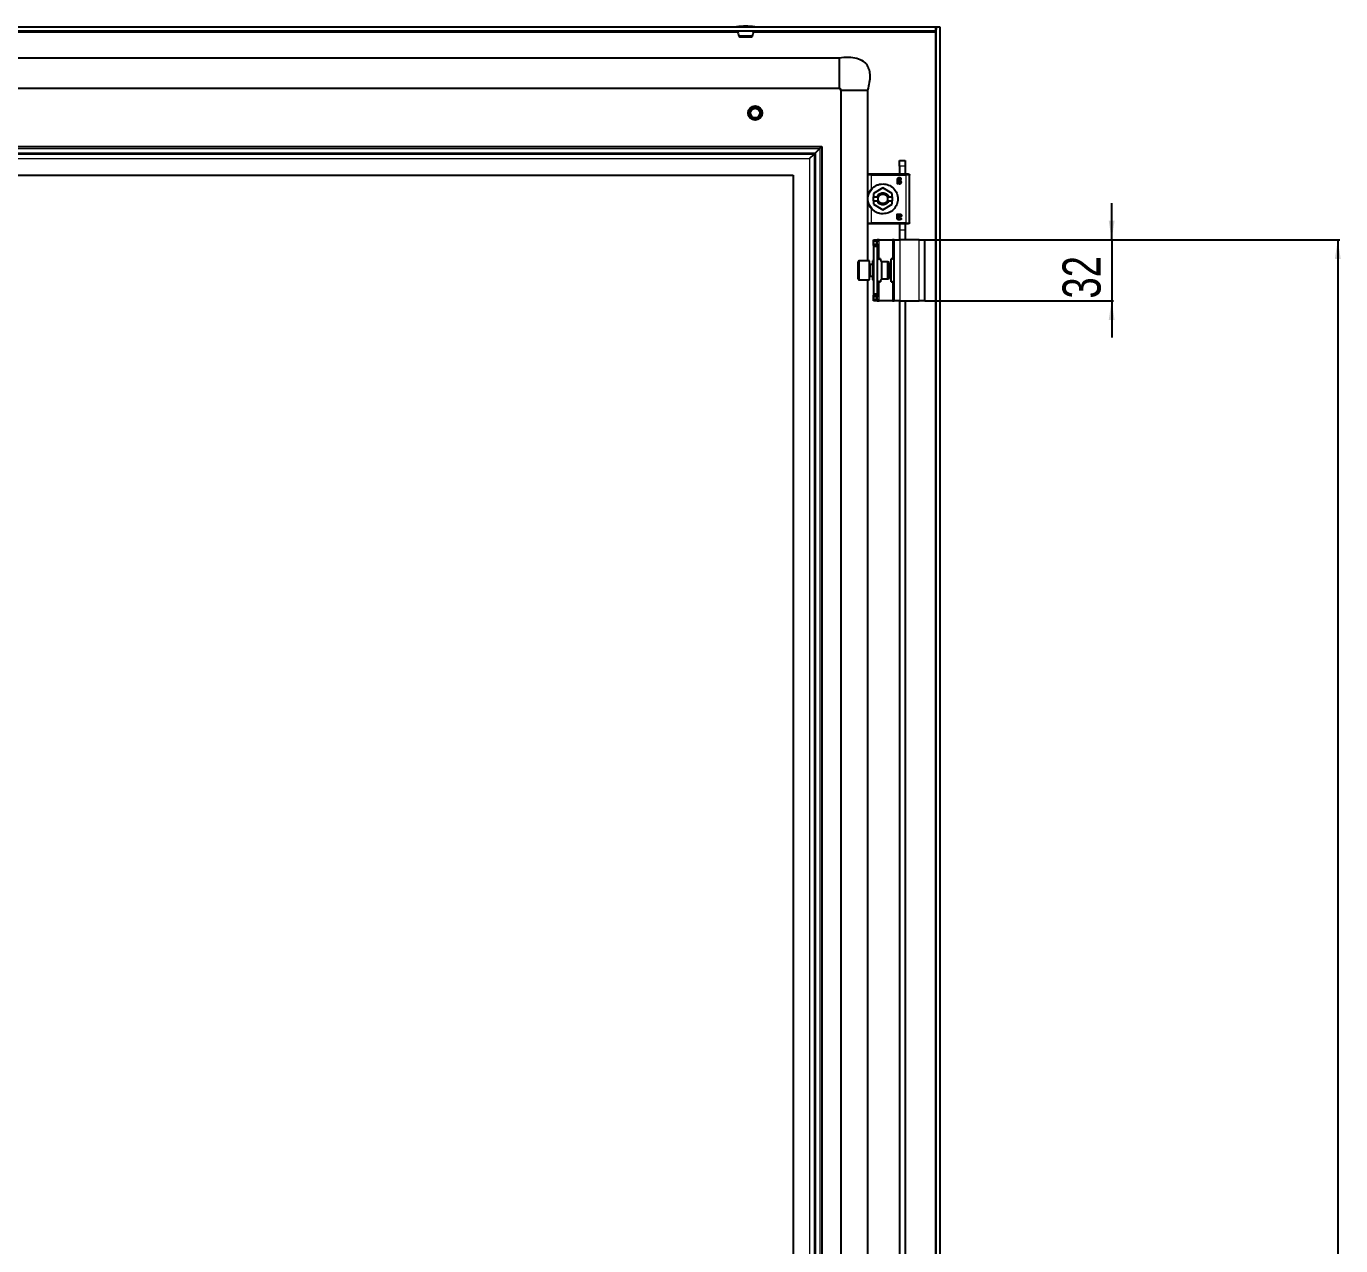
# Model space of a CAD drawing. Header units: millimetres. Extents: x -975 to 2049, y -1447 to 978.
# Drawn here: x 1360 to 2049, y 163 to 803 of the extents above; entities that cross this region are included whole.
import ezdxf

# ---------------------------------------------------------------- set-up
doc = ezdxf.new("R2010")
doc.units = ezdxf.units.MM
doc.layers.add('FORMAT', color=7, linetype='Continuous')
doc.styles.add('SLDTEXTSTYLE0', font='TXT', dxfattribs={"width": 0.75})
doc.dimstyles.new('SLDDIMSTYLE0', dxfattribs={"dimtxt": 20, "dimasz": 10, "dimexe": 0, "dimexo": 0.0625, "dimgap": 5, "dimtad": 2, "dimdec": 1, "dimrnd": 1e-09, "dimzin": 12, "dimdsep": 46, "dimtxsty": 'SLDTEXTSTYLE0', "dimsah": 1, "dimcen": 0.09, "dimadec": 0, "dimazin": 3, "dimtfac": 1, "dimtofl": 0, "dimtmove": 0, "dimatfit": 3, "dimfxl": 0, "dimfrac": 2, "dimtolj": 1, "dimtzin": 12, "dimarcsym": 0})
doc.dimstyles.new('SLDDIMSTYLE1', dxfattribs={"dimtxt": 20, "dimasz": 10, "dimexe": 0, "dimexo": 0.0625, "dimgap": 5, "dimtad": 2, "dimdec": 1, "dimrnd": 1e-09, "dimzin": 12, "dimdsep": 46, "dimtxsty": 'SLDTEXTSTYLE0', "dimsah": 1, "dimcen": 0.09, "dimadec": 0, "dimazin": 3, "dimtfac": 1, "dimtmove": 0, "dimatfit": 0, "dimfxl": 0, "dimfrac": 2, "dimtolj": 1, "dimtzin": 12, "dimarcsym": 0})

# ---------------------------------------------------------------- blocks, each defined once
blk = doc.blocks.new('_D_8')
at = {"layer": 'FORMAT'}
for p, q in [((1831.15, 690.82), (2048.76, 690.82)), ((2047.76, 690.82), (2047.76, -1041.18)), ((1831.15, -1041.18), (2048.76, -1041.18))]:
    blk.add_line(p, q, dxfattribs=at)
for points in [[(2047.76, 690.82), (2046.22, 680.82), (2049.29, 680.82)], [(2047.76, -1041.18), (2049.29, -1031.18), (2046.22, -1031.18)]]:
    blk.add_solid(points, dxfattribs=at)
at = {"layer": 'FORMAT', "insert": (2021.97, -204.74), "char_height": 20, "attachment_point": 1, "rotation": 90, "style": 'SLDTEXTSTYLE0'}
blk.add_mtext('1732', dxfattribs=at)
blk = doc.blocks.new('_D_9')
at = {"layer": 'FORMAT'}
for p, q in [((1929.15, 690.82), (1929.15, 710.05)), ((1831.15, 690.82), (1930.15, 690.82)), ((1929.15, 690.82), (1929.15, 658.82)), ((1831.15, 658.82), (1930.15, 658.82)), ((1929.15, 658.82), (1929.15, 639.59))]:
    blk.add_line(p, q, dxfattribs=at)
for points in [[(1929.15, 690.82), (1930.68, 700.82), (1927.61, 700.82)], [(1929.15, 658.82), (1927.61, 648.82), (1930.68, 648.82)]]:
    blk.add_solid(points, dxfattribs=at)
at = {"layer": 'FORMAT', "insert": (1903.36, 660.04), "char_height": 20, "attachment_point": 1, "rotation": 90, "style": 'SLDTEXTSTYLE0'}
blk.add_mtext('32', dxfattribs=at)

msp = doc.modelspace()

# ---------------------------------------------------------------- linework, layer by layer
at = {"color": 7, "linetype": 'Continuous', "lineweight": 25}
for p, q in [((1836.84, 802.32), (847.44, 802.32)), ((1836.84, 800.32), (847.44, 800.32)), ((1836.75, 800.32), (1836.54, 799.72)), ((1836.84, 800.32), (1836.84, 802.32)), ((1837.14, -1152.68), (1837.14, 802.32)), ((1839.14, 802.32), (1837.14, 802.32)), ((1839.14, -1152.68), (1839.14, 802.32)), ((1740.73, 797.7), (1733.55, 797.7)), ((1734.04, 797.32), (1740.24, 797.32)), ((898.14, 786.32), (1786.14, 786.32)), ((898.14, 770.32), (1786.14, 770.32)), ((1787.14, 769.32), (1787.14, -1119.68)), ((1801.14, 769.32), (1801.14, 724.99)), ((907.14, 739.82), (1777.14, 739.82)), ((1773.73, 736.41), (1776.04, 738.72)), ((1776.14, 738.82), (1777.14, 739.82)), ((1777.14, 739.82), (1777.14, -1090.18)), ((1770.73, 733.41), (1773.04, 735.72)), ((1773.04, 735.72), (1773.73, 736.41)), ((1817.84, 732.52), (1820.84, 732.52)), ((1817.84, 729.52), (1817.84, 732.52)), ((1820.84, 732.52), (1820.84, 729.52)), ((922.14, 724.82), (1762.14, 724.82)), ((1762.14, 724.82), (1762.14, -1075.18)), ((1801.14, 724.82), (1801.14, 699.82)), ((1821.14, 725.32), (1803.14, 725.32)), ((1817.84, 729.52), (1817.84, 725.32)), ((1820.84, 729.52), (1820.84, 725.32)), ((1821.74, 725.32), (1821.49, 725.32)), ((1823.14, 699.82), (1823.14, 724.82)), ((1801.97, 715.45), (1803.48, 717.7)), ((1809.14, 718.03), (1804.19, 715.18)), ((1814.09, 715.18), (1809.14, 718.03)), ((1816.58, 722.28), (1816.58, 720.41)), ((1817.04, 720.41), (1817.04, 720.69)), ((1817.11, 722.03), (1817.11, 722.24)), ((1817.49, 722.03), (1817.11, 722.03)), ((1817.11, 721.67), (1817.54, 721.67)), ((1817.11, 721.08), (1817.11, 721.67)), ((1804.19, 715.18), (1804.19, 713.32)), ((1804.19, 713.32), (1806.15, 713.32)), ((1804.19, 711.32), (1804.19, 713.32)), ((1804.19, 711.32), (1804.19, 709.46)), ((1804.19, 711.32), (1806.15, 711.32)), ((1806.85, 713.32), (1806.15, 713.32)), ((1806.15, 711.32), (1806.85, 711.32)), ((1812.13, 713.32), (1811.43, 713.32)), ((1811.43, 711.32), (1812.13, 711.32)), ((1812.13, 713.32), (1814.09, 713.32)), ((1812.13, 711.32), (1814.09, 711.32)), ((1814.09, 713.32), (1814.09, 715.18)), ((1814.09, 713.32), (1814.09, 711.32)), ((1814.09, 709.46), (1814.09, 711.32)), ((1803.48, 706.94), (1801.97, 709.19)), ((1804.19, 709.46), (1809.14, 706.6)), ((1809.14, 706.6), (1814.09, 709.46)), ((1816.58, 702.36), (1816.58, 704.23)), ((1817.04, 704.23), (1817.04, 703.95)), ((1817.11, 702.97), (1817.11, 703.55)), ((1801.14, 699.64), (1801.14, 679.82)), ((1803.14, 699.32), (1821.14, 699.32)), ((1817.54, 702.97), (1817.11, 702.97)), ((1817.49, 702.61), (1817.11, 702.61)), ((1817.11, 702.61), (1817.11, 702.39)), ((1817.84, 699.41), (1817.84, 696.02)), ((1820.84, 699.41), (1820.84, 696.02)), ((1821.49, 699.32), (1821.74, 699.32)), ((1804.14, 690.82), (1806.14, 690.82)), ((1804.14, 689.82), (1804.14, 690.82)), ((1804.14, 688.82), (1804.14, 689.82)), ((1806.14, 690.82), (1806.14, 689.82)), ((1807.14, 690.82), (1806.14, 690.82)), ((1806.14, 688.82), (1806.14, 689.82)), ((1807.14, 690.82), (1814.14, 690.82)), ((1815.14, 690.82), (1814.14, 690.82)), ((1815.14, 690.82), (1818.14, 690.82)), ((1815.14, 658.82), (1815.14, 690.82)), ((1817.84, 696.02), (1817.84, 690.82)), ((1828.14, 690.82), (1818.14, 690.82)), ((1820.84, 696.02), (1820.84, 690.82)), ((1828.14, 690.82), (1831.14, 690.82)), ((1831.14, 658.82), (1831.14, 690.82)), ((1804.14, 687.82), (1804.14, 688.82)), ((1806.14, 687.82), (1804.14, 687.82)), ((1804.14, 687.82), (1804.14, 687.32)), ((1806.14, 687.32), (1804.14, 687.32)), ((1804.14, 687.32), (1804.14, 662.32)), ((1806.14, 688.82), (1806.14, 687.82)), ((1806.14, 687.82), (1806.14, 687.32)), ((1806.14, 687.32), (1806.14, 662.32)), ((1796.14, 672.57), (1796.14, 679.22)), ((1802.14, 679.82), (1796.74, 679.82)), ((1802.14, 672.26), (1802.14, 679.82)), ((1803.64, 677.82), (1802.39, 677.82)), ((1804.14, 679.82), (1803.64, 679.82)), ((1803.64, 679.82), (1803.64, 678.61)), ((1803.64, 678.61), (1803.64, 669.82)), ((1806.14, 680.82), (1807.14, 680.82)), ((1807.84, 680.82), (1807.14, 680.82)), ((1807.84, 680.82), (1807.84, 680.37)), ((1811.77, 679.32), (1808.64, 679.32)), ((1808.64, 670.32), (1808.64, 679.32)), ((1812.64, 678.82), (1811.77, 679.32)), ((1811.77, 670.32), (1811.77, 679.32)), ((1812.64, 670.82), (1812.64, 678.82)), ((1813.44, 668.82), (1813.44, 680.82)), ((1814.14, 680.82), (1813.44, 680.82)), ((1814.14, 680.82), (1815.14, 680.82)), ((1796.14, 670.42), (1796.14, 672.57)), ((1796.74, 669.82), (1802.14, 669.82)), ((1801.14, 669.82), (1801.14, 149.99)), ((1802.14, 669.82), (1802.14, 672.26)), ((1802.39, 671.82), (1803.64, 671.82)), ((1803.64, 669.82), (1804.14, 669.82)), ((1807.14, 668.82), (1806.14, 668.82)), ((1807.14, 668.82), (1807.84, 668.82)), ((1807.84, 669.27), (1807.84, 668.82)), ((1808.64, 670.32), (1811.77, 670.32)), ((1811.77, 670.32), (1812.64, 670.82)), ((1813.44, 668.82), (1814.14, 668.82)), ((1815.14, 668.82), (1814.14, 668.82)), ((1806.14, 662.32), (1804.14, 662.32)), ((1804.14, 662.32), (1804.14, 661.82)), ((1806.14, 662.32), (1806.14, 661.82)), ((1804.14, 661.82), (1806.14, 661.82)), ((1804.14, 660.82), (1804.14, 661.82)), ((1804.14, 659.82), (1804.14, 660.82)), ((1804.14, 658.82), (1804.14, 659.82)), ((1806.14, 658.82), (1804.14, 658.82)), ((1806.14, 661.82), (1806.14, 660.82)), ((1806.14, 659.82), (1806.14, 660.82)), ((1806.14, 659.82), (1806.14, 658.82)), ((1806.14, 658.82), (1807.14, 658.82)), ((1814.14, 658.82), (1807.14, 658.82)), ((1814.14, 658.82), (1815.14, 658.82)), ((1818.14, 658.82), (1815.14, 658.82)), ((1817.84, 658.82), (1817.84, 150.32)), ((1818.14, 658.82), (1828.14, 658.82)), ((1820.84, 658.82), (1820.84, 150.32)), ((1831.14, 658.82), (1828.14, 658.82))]:
    msp.add_line(p, q, dxfattribs=at)
at = {"color": 8, "linetype": 'Continuous', "lineweight": 18}
for p, q in [((1742, 802.44), (1732.28, 802.44)), ((1741.89, 802.57), (1732.39, 802.57)), ((951.19, 799.72), (1733.1, 799.72)), ((1741.19, 799.72), (1836.54, 799.72)), ((1836.54, 799.72), (1836.54, -1150.08)), ((908.14, 738.82), (1776.14, 738.82)), ((908.24, 738.72), (1776.04, 738.72)), ((1776.04, 738.72), (1776.04, -1089.08)), ((1776.14, 738.82), (1776.14, -1089.18)), ((910.55, 736.41), (1773.73, 736.41)), ((911.24, 735.72), (1773.04, 735.72)), ((913.55, 733.41), (1770.73, 733.41)), ((1770.73, 733.41), (1770.73, -1083.77)), ((1773.04, 735.72), (1773.04, -1086.08)), ((1773.73, 736.41), (1773.73, -1086.77)), ((1803.14, 717.38), (1803.14, 724.82)), ((1803.14, 724.82), (1821.14, 724.82)), ((1820.84, 729.52), (1817.84, 729.52)), ((1821.14, 724.82), (1821.14, 699.82)), ((1803.14, 699.82), (1803.14, 707.26)), ((1809.14, 709.82), (1809.14, 709.17)), ((1821.14, 699.82), (1803.14, 699.82)), ((1806.14, 689.82), (1804.14, 689.82)), ((1807.14, 680.82), (1807.14, 690.82)), ((1814.14, 690.82), (1814.14, 680.82)), ((1817.84, 696.02), (1820.84, 696.02)), ((1818.14, 658.82), (1818.14, 690.82)), ((1828.14, 658.82), (1828.14, 690.82)), ((1804.14, 688.82), (1806.14, 688.82)), ((1796.74, 679.82), (1796.74, 672.26)), ((1802.39, 677.82), (1802.39, 671.82)), ((1796.74, 672.26), (1796.74, 669.82)), ((1807.14, 658.82), (1807.14, 668.82)), ((1814.14, 668.82), (1814.14, 658.82)), ((1806.14, 660.82), (1804.14, 660.82)), ((1804.14, 659.82), (1806.14, 659.82))]:
    msp.add_line(p, q, dxfattribs=at)
at = {"color": 7, "linetype": 'Continuous', "lineweight": 25}
for radius in [3.75, 3, 2.5]:
    msp.add_circle((1742.14, 757.32), radius, dxfattribs=at)
for centre, radius, start, end in [((1732.41, 802.44), 0.126, 96.02558, 180), ((1758.05, 802.38), 25.77, 179.86102, 180.13898), ((1737.14, 757.57), 45.25, 90.0016, 96.02558), ((1739.26, 800.05), 6.18, 177.53422, 202.36543), ((1737.14, 757.57), 45.25, 83.97442, 89.9984), ((1735.02, 800.05), 6.18, 337.63457, 2.46578), ((1741.88, 802.44), 0.126, 0, 83.97442), ((1716.24, 802.38), 25.77, 359.86102, 0.13898), ((1734.04, 797.82), 0.5, 193.38346, 270), ((1740.24, 797.82), 0.5, 270, 346.61654), ((1796.74, 679.22), 0.6, 90, 180), ((1802.39, 678.07), 0.25, 180, 270), ((1796.74, 670.42), 0.6, 180, 270), ((1802.39, 671.57), 0.25, 90, 180)]:
    msp.add_arc(centre, radius, start, end, dxfattribs=at)
for points, knots in [([(1836.54, 799.72), (1836.59, 799.88), (1836.64, 800.03), (1836.74, 800.25), (1836.79, 800.32), (1836.84, 800.32)], [0, 0, 0, 0, 0.5, 0.5, 1, 1, 1, 1]), ([(1837.14, 802.32), (1837.12, 801.94), (1837.08, 801.37), (1836.9, 800.8), (1836.84, 800.6)], [0, 0, 0, 0, 0.662931, 1, 1, 1, 1]), ([(1786.14, 786.32), (1787.87, 786.49), (1791.01, 786.79), (1795.33, 786.28), (1798.77, 784.85), (1800.98, 782.53), (1802.07, 779.77), (1802.39, 776.72), (1802.09, 773.16), (1801.47, 770.67), (1801.14, 769.32)], [0, 0, 0, 0, 0.176713, 0.320911, 0.440308, 0.54837, 0.6374, 0.738878, 0.858543, 1, 1, 1, 1]), ([(1786.14, 786.32), (1786.14, 786.29), (1786.14, 786.23), (1786.14, 785.58), (1786.14, 784.12), (1786.14, 781.93), (1786.14, 779.93), (1786.14, 778.32), (1786.14, 776.71), (1786.14, 774.71), (1786.14, 772.53), (1786.14, 771.02), (1786.14, 770.62), (1786.14, 770.48)], [0, 0, 0, 0, 0.069165, 0.1363, 0.267291, 0.398282, 0.465417, 0.534583, 0.603748, 0.670883, 0.801874, 0.932865, 1, 1, 1, 1]), ([(1786.14, 770.48), (1786.24, 770.47), (1786.38, 770.45), (1786.54, 770.38), (1786.62, 770.32), (1786.68, 770.26), (1786.72, 770.19), (1786.74, 770.11), (1786.81, 769.94), (1786.98, 769.86), (1787.13, 769.63), (1787.16, 769.43), (1787.18, 769.32)], [0, 0, 0, 0, 0.146823, 0.202041, 0.247643, 0.28691, 0.323569, 0.360785, 0.40083, 0.628513, 0.79432, 1, 1, 1, 1]), ([(1787.14, 769.32), (1786.99, 769.55), (1786.72, 769.95), (1786.32, 770.21), (1786.14, 770.32)], [0, 0, 0, 0, 0.561561, 1, 1, 1, 1]), ([(1787.25, 769.32), (1787.28, 769.32), (1787.37, 769.32), (1787.82, 769.32), (1788.12, 769.32)], [0, 0, 0, 0, 0.350861, 1, 1, 1, 1]), ([(1803.14, 707.26), (1802.85, 707.64), (1802.28, 708.39), (1801.73, 709.64), (1801.38, 710.92), (1801.25, 712.32), (1801.38, 713.72), (1801.73, 715), (1802.29, 716.25), (1802.86, 717), (1803.14, 717.38)], [0, 0, 0, 0, 0.125762, 0.25037, 0.375307, 0.500139, 0.62481, 0.749763, 0.874888, 1, 1, 1, 1]), ([(1817.69, 723.32), (1817.55, 723.31), (1817.32, 723.3), (1817.04, 723.21), (1816.86, 723.09), (1816.71, 722.92), (1816.6, 722.65), (1816.59, 722.42), (1816.58, 722.28)], [0, 0, 0, 0, 0.250089, 0.382495, 0.500259, 0.622163, 0.750133, 1, 1, 1, 1]), ([(1816.58, 720.41), (1816.58, 720.4), (1816.58, 720.38), (1816.6, 720.36), (1816.62, 720.34), (1816.7, 720.32), (1816.77, 720.32), (1816.81, 720.32)], [0, 0, 0, 0, 0.124881, 0.183376, 0.250934, 0.500336, 1, 1, 1, 1]), ([(1816.81, 720.32), (1816.86, 720.32), (1816.92, 720.32), (1817, 720.34), (1817.03, 720.36), (1817.04, 720.38), (1817.04, 720.4), (1817.04, 720.41)], [0, 0, 0, 0, 0.499718, 0.749437, 0.810587, 0.875078, 1, 1, 1, 1]), ([(1817.04, 720.69), (1817.16, 720.58), (1817.35, 720.41), (1817.63, 720.3), (1817.79, 720.26), (1817.87, 720.26), (1817.92, 720.26)], [0, 0, 0, 0, 0.499113, 0.749325, 0.874665, 1, 1, 1, 1]), ([(1817.11, 722.24), (1817.12, 722.33), (1817.12, 722.47), (1817.18, 722.64), (1817.25, 722.75), (1817.36, 722.83), (1817.48, 722.88), (1817.62, 722.9), (1817.71, 722.91), (1817.75, 722.91)], [0, 0, 0, 0, 0.250023, 0.382539, 0.499802, 0.620838, 0.749652, 0.874777, 1, 1, 1, 1]), ([(1817.83, 720.67), (1817.76, 720.68), (1817.62, 720.69), (1817.36, 720.82), (1817.21, 720.98), (1817.11, 721.08)], [0, 0, 0, 0, 0.249939, 0.499864, 1, 1, 1, 1]), ([(1818.88, 721.1), (1818.87, 721.18), (1818.86, 721.34), (1818.77, 721.56), (1818.61, 721.73), (1818.35, 721.9), (1817.96, 722.01), (1817.65, 722.02), (1817.49, 722.03)], [0, 0, 0, 0, 0.125049, 0.249886, 0.370856, 0.49982, 0.749609, 1, 1, 1, 1]), ([(1817.54, 721.67), (1817.64, 721.67), (1817.82, 721.66), (1818.05, 721.6), (1818.19, 721.51), (1818.29, 721.41), (1818.34, 721.28), (1818.34, 721.19), (1818.35, 721.14)], [0, 0, 0, 0, 0.279652, 0.500248, 0.629485, 0.750186, 0.875763, 1, 1, 1, 1]), ([(1818.76, 722.82), (1818.76, 722.88), (1818.76, 722.96), (1818.69, 723.05), (1818.56, 723.14), (1818.23, 723.27), (1817.91, 723.3), (1817.69, 723.32)], [0, 0, 0, 0, 0.124693, 0.187182, 0.249773, 0.500039, 1, 1, 1, 1]), ([(1817.75, 722.91), (1817.91, 722.89), (1818.15, 722.86), (1818.41, 722.74), (1818.53, 722.67), (1818.6, 722.63), (1818.64, 722.62), (1818.66, 722.61)], [0, 0, 0, 0, 0.4987, 0.749508, 0.874949, 0.946783, 1, 1, 1, 1]), ([(1818.35, 721.14), (1818.34, 721.08), (1818.33, 720.98), (1818.27, 720.86), (1818.2, 720.79), (1818.12, 720.73), (1818.03, 720.7), (1817.93, 720.68), (1817.87, 720.67), (1817.83, 720.67)], [0, 0, 0, 0, 0.249168, 0.373635, 0.49939, 0.619394, 0.749656, 0.87477, 1, 1, 1, 1]), ([(1817.92, 720.26), (1818.04, 720.27), (1818.22, 720.28), (1818.45, 720.36), (1818.6, 720.46), (1818.72, 720.59), (1818.85, 720.8), (1818.86, 720.98), (1818.88, 721.1)], [0, 0, 0, 0, 0.25007, 0.379181, 0.500499, 0.62417, 0.750842, 1, 1, 1, 1]), ([(1818.66, 722.61), (1818.67, 722.61), (1818.68, 722.62), (1818.7, 722.63), (1818.72, 722.64), (1818.73, 722.66), (1818.75, 722.7), (1818.76, 722.74), (1818.76, 722.79), (1818.76, 722.81), (1818.76, 722.82)], [0, 0, 0, 0, 0.128825, 0.180169, 0.243397, 0.36986, 0.499864, 0.749649, 0.843476, 1, 1, 1, 1]), ([(1816.58, 704.23), (1816.58, 704.24), (1816.58, 704.26), (1816.6, 704.27), (1816.62, 704.3), (1816.7, 704.32), (1816.77, 704.32), (1816.81, 704.32)], [0, 0, 0, 0, 0.124884, 0.1863766, 0.2509142, 0.5003223, 1, 1, 1, 1]), ([(1816.81, 704.32), (1816.86, 704.32), (1816.92, 704.32), (1816.98, 704.3), (1817.01, 704.29), (1817.03, 704.28), (1817.04, 704.26), (1817.04, 704.24), (1817.04, 704.23)], [0, 0, 0, 0, 0.499162, 0.644242, 0.749698, 0.813605, 0.875217, 1, 1, 1, 1]), ([(1817.04, 703.95), (1817.16, 704.06), (1817.35, 704.23), (1817.67, 704.36), (1817.83, 704.37), (1817.92, 704.38)], [0, 0, 0, 0, 0.499364, 0.749701, 1, 1, 1, 1]), ([(1817.11, 703.55), (1817.21, 703.66), (1817.36, 703.82), (1817.59, 703.93), (1817.73, 703.96), (1817.8, 703.96), (1817.83, 703.97)], [0, 0, 0, 0, 0.4997651, 0.7495043, 0.8747708, 1, 1, 1, 1]), ([(1818.88, 703.53), (1818.87, 703.5), (1818.87, 703.42), (1818.84, 703.26), (1818.77, 703.08), (1818.61, 702.9), (1818.34, 702.74), (1817.96, 702.63), (1817.65, 702.62), (1817.49, 702.61)], [0, 0, 0, 0, 0.0626366, 0.1252782, 0.2500723, 0.3748405, 0.4999941, 0.7496958, 1, 1, 1, 1]), ([(1818.35, 703.5), (1818.34, 703.45), (1818.34, 703.36), (1818.29, 703.23), (1818.19, 703.13), (1818.05, 703.04), (1817.82, 702.98), (1817.64, 702.97), (1817.54, 702.97)], [0, 0, 0, 0, 0.124446, 0.249795, 0.37, 0.499734, 0.719932, 1, 1, 1, 1]), ([(1817.83, 703.97), (1817.9, 703.96), (1818, 703.96), (1818.12, 703.91), (1818.2, 703.85), (1818.27, 703.78), (1818.32, 703.69), (1818.34, 703.59), (1818.35, 703.53), (1818.35, 703.5)], [0, 0, 0, 0, 0.2496231, 0.3771401, 0.499734, 0.6227303, 0.7498125, 0.8748762, 1, 1, 1, 1]), ([(1817.92, 704.38), (1818.04, 704.37), (1818.22, 704.36), (1818.45, 704.27), (1818.6, 704.18), (1818.72, 704.05), (1818.85, 703.84), (1818.86, 703.66), (1818.88, 703.53)], [0, 0, 0, 0, 0.25007, 0.379559, 0.500499, 0.624556, 0.750843, 1, 1, 1, 1]), ([(1817.69, 701.32), (1817.62, 701.32), (1817.47, 701.32), (1817.25, 701.36), (1817.04, 701.43), (1816.85, 701.55), (1816.71, 701.72), (1816.6, 701.99), (1816.59, 702.21), (1816.58, 702.36)], [0, 0, 0, 0, 0.1252554, 0.2504368, 0.3830659, 0.5004929, 0.622629, 0.7502495, 1, 1, 1, 1]), ([(1817.11, 702.39), (1817.11, 702.35), (1817.11, 702.26), (1817.14, 702.13), (1817.18, 702), (1817.25, 701.89), (1817.36, 701.81), (1817.53, 701.74), (1817.66, 701.73), (1817.75, 701.73)], [0, 0, 0, 0, 0.125295, 0.250514, 0.383518, 0.50035, 0.621938, 0.750243, 1, 1, 1, 1]), ([(1818.76, 701.82), (1818.76, 701.79), (1818.76, 701.74), (1818.74, 701.65), (1818.69, 701.59), (1818.56, 701.5), (1818.23, 701.37), (1817.91, 701.34), (1817.69, 701.32)], [0, 0, 0, 0, 0.0626863, 0.1251726, 0.1876279, 0.2501847, 0.5003136, 1, 1, 1, 1]), ([(1817.75, 701.73), (1817.91, 701.74), (1818.22, 701.77), (1818.48, 701.98), (1818.64, 702.02), (1818.66, 702.03)], [0, 0, 0, 0, 0.498852, 0.946609, 1, 1, 1, 1]), ([(1818.66, 702.03), (1818.67, 702.02), (1818.68, 702.02), (1818.7, 702.01), (1818.72, 702), (1818.73, 701.97), (1818.76, 701.91), (1818.76, 701.86), (1818.76, 701.82)], [0, 0, 0, 0, 0.13107, 0.182437, 0.243796, 0.371388, 0.500442, 1, 1, 1, 1]), ([(1808.64, 679.32), (1808.47, 679.47), (1808.12, 679.78), (1807.92, 680.35), (1807.56, 680.65), (1807.22, 680.78), (1806.86, 680.75), (1806.51, 680.56), (1806.26, 680.2), (1806.18, 679.9), (1806.14, 679.75)], [0, 0, 0, 0, 0.1856756, 0.3710252, 0.4669372, 0.5621716, 0.6563466, 0.7515528, 0.8738418, 1, 1, 1, 1]), ([(1806.14, 669.89), (1806.18, 669.74), (1806.26, 669.44), (1806.51, 669.08), (1806.86, 668.89), (1807.22, 668.86), (1807.56, 668.99), (1807.92, 669.29), (1808.12, 669.86), (1808.47, 670.17), (1808.64, 670.32)], [0, 0, 0, 0, 0.1261582, 0.2484472, 0.3436534, 0.4378284, 0.5330628, 0.6289748, 0.8143244, 1, 1, 1, 1])]:
    msp.add_open_spline(points, degree=3, knots=knots, dxfattribs=at)
for points in [[(1788.12, 769.32), (1788.45, 769.32), (1789.11, 769.32), (1790.09, 769.32), (1790.57, 769.32)], [(1790.57, 769.32), (1791.13, 769.32), (1792.26, 769.32), (1793.51, 769.32), (1794.14, 769.32)], [(1794.14, 769.32), (1794.77, 769.32), (1796.02, 769.32), (1797.15, 769.32), (1797.71, 769.32)], [(1797.71, 769.32), (1798.2, 769.32), (1799.17, 769.32), (1799.83, 769.32), (1800.16, 769.32)], [(1800.16, 769.32), (1800.45, 769.32), (1801.01, 769.32), (1801.1, 769.32), (1801.14, 769.32)], [(1801.64, 725.32), (1801.58, 725.31), (1801.44, 725.3), (1801.28, 725.18), (1801.16, 725.02), (1801.15, 724.88), (1801.14, 724.82)], [(1803.14, 725.32), (1802.94, 725.32), (1802.55, 725.32), (1802.06, 725.32), (1801.71, 725.32), (1801.66, 725.32), (1801.64, 725.32)], [(1822.64, 725.32), (1822.62, 725.32), (1822.57, 725.32), (1822.23, 725.32), (1821.73, 725.32), (1821.34, 725.32), (1821.14, 725.32)], [(1822.64, 725.32), (1822.71, 725.31), (1822.84, 725.3), (1823, 725.18), (1823.12, 725.02), (1823.13, 724.88), (1823.14, 724.82)], [(1803.14, 717.38), (1803.53, 717.79), (1804.32, 718.62), (1805.81, 719.49), (1807.43, 720.06), (1808.57, 720.13), (1809.14, 720.17)], [(1809.14, 720.17), (1810.17, 720.05), (1812.22, 719.82), (1814.84, 718), (1816.58, 715.41), (1817.19, 712.32), (1816.58, 709.23), (1814.84, 706.64), (1812.22, 704.82), (1810.17, 704.59), (1809.14, 704.47)], [(1806.15, 713.32), (1806.29, 713.62), (1806.55, 714.22), (1807.27, 714.92), (1808.16, 715.37), (1809.14, 715.52), (1810.12, 715.37), (1811.01, 714.92), (1811.73, 714.22), (1812, 713.62), (1812.13, 713.32)], [(1809.14, 709.17), (1808.81, 709.2), (1808.16, 709.26), (1807.27, 709.73), (1806.55, 710.41), (1806.29, 711.02), (1806.15, 711.32)], [(1806.85, 711.32), (1806.79, 711.48), (1806.67, 711.8), (1806.63, 712.32), (1806.67, 712.84), (1806.79, 713.16), (1806.85, 713.32)], [(1806.85, 713.32), (1806.96, 713.53), (1807.2, 713.96), (1807.75, 714.44), (1808.42, 714.76), (1808.9, 714.8), (1809.14, 714.82)], [(1809.14, 709.82), (1808.9, 709.84), (1808.42, 709.88), (1807.75, 710.2), (1807.2, 710.68), (1806.96, 711.11), (1806.85, 711.32)], [(1809.14, 714.82), (1809.38, 714.8), (1809.87, 714.76), (1810.53, 714.44), (1811.09, 713.96), (1811.32, 713.53), (1811.43, 713.32)], [(1812.13, 711.32), (1812, 711.02), (1811.73, 710.41), (1811.01, 709.73), (1810.12, 709.26), (1809.47, 709.2), (1809.14, 709.17)], [(1811.43, 711.32), (1811.32, 711.11), (1811.09, 710.68), (1810.53, 710.2), (1809.87, 709.88), (1809.38, 709.84), (1809.14, 709.82)], [(1811.43, 713.32), (1811.49, 713.16), (1811.61, 712.84), (1811.66, 712.32), (1811.61, 711.8), (1811.49, 711.48), (1811.43, 711.32)], [(1809.14, 704.47), (1808.57, 704.5), (1807.43, 704.58), (1805.81, 705.15), (1804.32, 706.02), (1803.53, 706.85), (1803.14, 707.26)], [(1801.64, 699.32), (1801.58, 699.33), (1801.44, 699.34), (1801.28, 699.46), (1801.16, 699.62), (1801.15, 699.75), (1801.14, 699.82)], [(1801.64, 699.32), (1801.66, 699.32), (1801.71, 699.32), (1802.06, 699.32), (1802.55, 699.32), (1802.94, 699.32), (1803.14, 699.32)], [(1821.14, 699.32), (1821.34, 699.32), (1821.73, 699.32), (1822.23, 699.32), (1822.57, 699.32), (1822.62, 699.32), (1822.64, 699.32)], [(1823.14, 699.82), (1823.13, 699.75), (1823.12, 699.62), (1823, 699.46), (1822.84, 699.34), (1822.71, 699.33), (1822.64, 699.32)]]:
    msp.add_open_spline(points, degree=3, dxfattribs=at)
at = {"color": 8, "linetype": 'Continuous', "lineweight": 18}
for points in [[(1803.14, 724.82), (1802.88, 724.82), (1802.35, 724.82), (1801.69, 724.82), (1801.23, 724.82), (1801.17, 724.82), (1801.14, 724.82)], [(1803.14, 725.32), (1803.14, 725.31), (1803.14, 725.3), (1803.14, 725.18), (1803.14, 725.02), (1803.14, 724.88), (1803.14, 724.82)], [(1821.14, 724.82), (1821.14, 724.88), (1821.14, 725.02), (1821.14, 725.18), (1821.14, 725.3), (1821.14, 725.31), (1821.14, 725.32)], [(1823.14, 724.82), (1823.11, 724.82), (1823.05, 724.82), (1822.59, 724.82), (1821.93, 724.82), (1821.4, 724.82), (1821.14, 724.82)], [(1801.14, 699.82), (1801.17, 699.82), (1801.23, 699.82), (1801.69, 699.82), (1802.35, 699.82), (1802.88, 699.82), (1803.14, 699.82)], [(1803.14, 699.82), (1803.14, 699.75), (1803.14, 699.62), (1803.14, 699.46), (1803.14, 699.34), (1803.14, 699.33), (1803.14, 699.32)], [(1821.14, 699.32), (1821.14, 699.33), (1821.14, 699.34), (1821.14, 699.46), (1821.14, 699.62), (1821.14, 699.75), (1821.14, 699.82)], [(1821.14, 699.82), (1821.4, 699.82), (1821.93, 699.82), (1822.59, 699.82), (1823.05, 699.82), (1823.11, 699.82), (1823.14, 699.82)]]:
    msp.add_open_spline(points, degree=3, dxfattribs=at)

# ---------------------------------------------------------------- dimensions: what is measured, and where the dimension line sits
at = {"layer": 'FORMAT'}
for base, p2, dimstyle, picture, middle in [((1929.15, 658.82), (1831.14, 658.82), 'SLDDIMSTYLE1', '_D_9', (1929.15, 674.82)), ((2047.76, -1041.18), (1831.14, -1041.18), 'SLDDIMSTYLE0', '_D_8', (2047.76, -175.18))]:
    dim = msp.add_linear_dim(base=base, p1=(1831.14, 690.82), p2=p2, angle=90, dimstyle=dimstyle, dxfattribs=at)
    dim.commit()
    dim.dimension.update_dxf_attribs({"geometry": picture, "text_midpoint": middle, "dimtype": 160})

doc.saveas('drawing.dxf')
